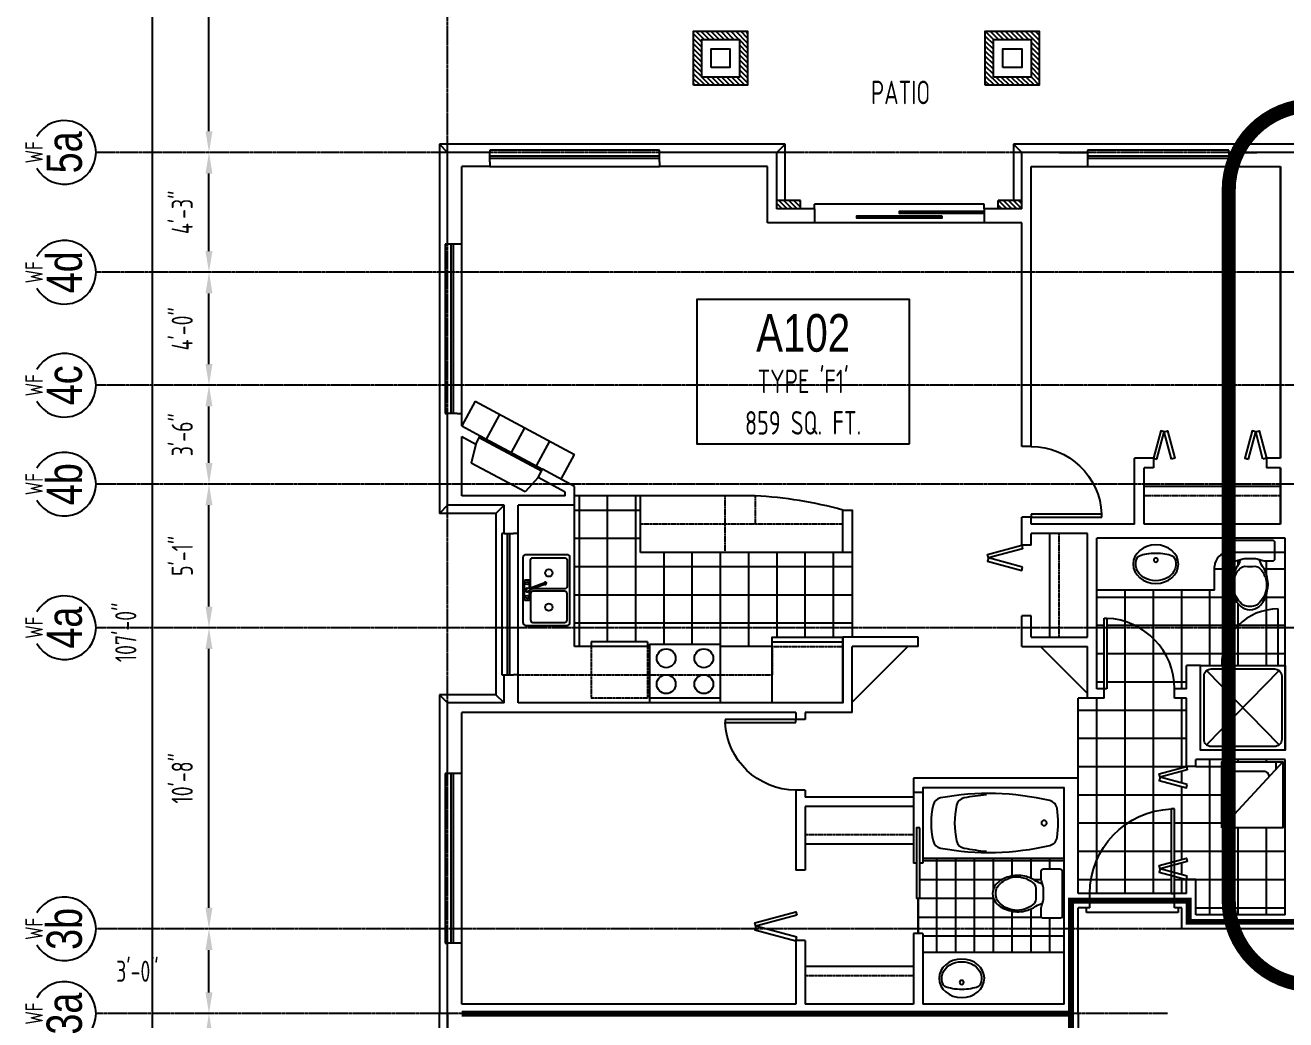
# Model space of a CAD drawing. Extents: x -2060 to 2145, y -590 to 992.
# Drawn here: x -2060 to -1524, y 39 to 462 of the extents above; entities that cross this region are included whole.
import ezdxf
from ezdxf.enums import TextEntityAlignment as Align

# ---------------------------------------------------------------- set-up
doc = ezdxf.new("R2010")
doc.units = 0
doc.header["$MEASUREMENT"] = 0
for name, pattern in [('CENTER2', [1.125, 0.75, -0.125, 0.125, -0.125]), ('GRIDLINE', [1.53125, 1.375, -0.0625, 0.03125, -0.0625]), ('HIDDEN2', [0.1875, 0.125, -0.0625])]:
    doc.linetypes.add(name, pattern=pattern)
doc.layers.get('0').update_dxf_attribs({"linetype": 'CONTINUOUS'})
doc.layers.get('DEFPOINTS').update_dxf_attribs({"linetype": 'CONTINUOUS'})
for name, color, linetype in [('3', 85, 'CONTINUOUS'), ('DIMENSIONS', 20, 'CONTINUOUS'), ('FIRE SEPARATIONS', 44, 'CENTER2'), ('FURNITURE', 51, 'CONTINUOUS'), ('GRIDLINES', 65, 'GRIDLINE'), ('HATCH', 92, 'CONTINUOUS'), ('HIDDEN', 64, 'HIDDEN2'), ('STAIRS', 101, 'CONTINUOUS'), ('TEXT', 82, 'CONTINUOUS'), ('WALL', 215, 'CONTINUOUS')]:
    doc.layers.add(name, color=color, linetype=linetype)
doc.styles.add('128-AT', font='architxt.shx', dxfattribs={"width": 0.8, "height": 12})
doc.styles.add('128-ATT', font='archtitl.shx', dxfattribs={"width": 0.8, "height": 16})
doc.styles.add('AT', font='architxt.shx', dxfattribs={"width": 0.8})
doc.styles.add('ATT', font='archtitl.shx', dxfattribs={"width": 0.8})
doc.dimstyles.new('DIM96', dxfattribs={"dimscale": 96, "dimtxt": 0.09375, "dimasz": 0.09375, "dimexe": 0.0625, "dimexo": 0.0625, "dimgap": 0.0625, "dimtad": 1, "dimtoh": 1, "dimdec": 3, "dimzin": 3, "dimdsep": 46, "dimlunit": 4, "dimtxsty": 'AT', "dimcen": 0.09375, "dimdle": 0.0625, "dimclrd": 256, "dimclre": 256, "dimclrt": 82, "dimadec": 0, "dimazin": 0, "dimtfac": 1, "dimtdec": 3, "dimtofl": 0, "dimtmove": 2, "dimatfit": 3, "dimfxl": 1, "dimfrac": 2, "dimtolj": 1, "dimtzin": 0, "dimlwd": -1, "dimlwe": -1, "dimarcsym": 0})
pattern_1 = [(135, (-1520.6468, 75.0182), (1.06066, 1.06066), [])]
pattern_2 = [(315, (-1794.6468, 42.0182), (-1.06066, -1.06066), [])]

# ---------------------------------------------------------------- blocks, each defined once
blk = doc.blocks.new('*D7')
at = {"layer": 'DEFPOINTS', "color": 0, "transparency": 16777216}
for p in [(-2006.07, 846.02), (-2006.07, 846.02), (-2006.07, -437.98)]:
    blk.add_point(p, dxfattribs=at)
at = {"layer": 'DIMENSIONS', "transparency": 16777216}
blk.add_line((-2006.07, -428.98), (-2006.07, 837.02), dxfattribs=at)
for points in [[(-2007.57, 837.02), (-2004.57, 837.02), (-2006.07, 846.02)], [(-2007.57, -428.98), (-2004.57, -428.98), (-2006.07, -437.98)]]:
    blk.add_solid(points, dxfattribs=at)
at = {"layer": 'DIMENSIONS', "color": 82, "transparency": 16777216, "insert": (-2017.43, 204.02), "char_height": 9, "attachment_point": 5, "rotation": 90, "style": 'AT'}
blk.add_mtext('\\A1;107\'-0"', dxfattribs=at)
blk = doc.blocks.new('Gridline Bubble')
blk.add_arc((0, 13.52), 13.52, 120, 60)
at = {"width": 0.8}
for tag, height, style, p in [('TYPE', 7.5, 'AT', (0, 26.33)), ('33', 15, 'ATT', (0, 13.52))]:
    blk.add_attdef(tag, text='', height=height, dxfattribs=dict(at, style=style)).set_placement(p, align=Align.MIDDLE_CENTER)
blk = doc.blocks.new('*D17')
at = {"layer": 'DEFPOINTS', "color": 0, "transparency": 16777216}
for p in [(-1982.07, 42.02), (-1982.07, 42.02), (-1982.07, 6.02)]:
    blk.add_point(p, dxfattribs=at)
at = {"layer": 'DIMENSIONS', "transparency": 16777216}
blk.add_line((-1982.07, 15.02), (-1982.07, 33.02), dxfattribs=at)
for points in [[(-1983.57, 33.02), (-1980.57, 33.02), (-1982.07, 42.02)], [(-1983.57, 15.02), (-1980.57, 15.02), (-1982.07, 6.02)]]:
    blk.add_solid(points, dxfattribs=at)
at = {"layer": 'DIMENSIONS', "color": 82, "transparency": 16777216, "insert": (-2001.78, 24.02), "char_height": 9, "attachment_point": 5, "style": 'AT'}
blk.add_mtext('\\A1;3\'-0"', dxfattribs=at)
blk = doc.blocks.new('*D18')
at = {"layer": 'DEFPOINTS', "color": 0, "transparency": 16777216}
for p in [(-1982.07, 78.02), (-1982.07, 78.02), (-1982.07, 42.02)]:
    blk.add_point(p, dxfattribs=at)
at = {"layer": 'DIMENSIONS', "transparency": 16777216}
blk.add_line((-1982.07, 51.02), (-1982.07, 69.02), dxfattribs=at)
for points in [[(-1983.57, 69.02), (-1980.57, 69.02), (-1982.07, 78.02)], [(-1983.57, 51.02), (-1980.57, 51.02), (-1982.07, 42.02)]]:
    blk.add_solid(points, dxfattribs=at)
at = {"layer": 'DIMENSIONS', "color": 82, "transparency": 16777216, "insert": (-2012.5, 60.02), "char_height": 9, "attachment_point": 5, "style": 'AT'}
blk.add_mtext('\\A1;3\'-0"', dxfattribs=at)
blk = doc.blocks.new('*D19')
at = {"layer": 'DEFPOINTS', "color": 0, "transparency": 16777216}
for p in [(-1982.07, 772.68), (-1982.07, 772.68), (-1982.07, 408.02)]:
    blk.add_point(p, dxfattribs=at)
at = {"layer": 'DIMENSIONS', "transparency": 16777216}
blk.add_line((-1982.07, 417.02), (-1982.07, 763.68), dxfattribs=at)
for points in [[(-1983.57, 763.68), (-1980.57, 763.68), (-1982.07, 772.68)], [(-1983.57, 417.02), (-1980.57, 417.02), (-1982.07, 408.02)]]:
    blk.add_solid(points, dxfattribs=at)
at = {"layer": 'DIMENSIONS', "color": 82, "transparency": 16777216, "insert": (-1994.93, 590.35), "char_height": 9, "attachment_point": 5, "rotation": 90, "style": 'AT'}
blk.add_mtext('\\A1;30\'-4 5/8"', dxfattribs=at)
blk = doc.blocks.new('*D34')
at = {"layer": 'DEFPOINTS', "color": 0, "transparency": 16777216}
for p in [(-1982.07, 206.02), (-1982.07, 206.02), (-1982.07, 78.02)]:
    blk.add_point(p, dxfattribs=at)
at = {"layer": 'DIMENSIONS', "transparency": 16777216}
blk.add_line((-1982.07, 87.02), (-1982.07, 197.02), dxfattribs=at)
for points in [[(-1983.57, 197.02), (-1980.57, 197.02), (-1982.07, 206.02)], [(-1983.57, 87.02), (-1980.57, 87.02), (-1982.07, 78.02)]]:
    blk.add_solid(points, dxfattribs=at)
at = {"layer": 'DIMENSIONS', "color": 82, "transparency": 16777216, "insert": (-1993.43, 142.02), "char_height": 9, "attachment_point": 5, "rotation": 90, "style": 'AT'}
blk.add_mtext('\\A1;10\'-8"', dxfattribs=at)
blk = doc.blocks.new('*D35')
at = {"layer": 'DEFPOINTS', "color": 0, "transparency": 16777216}
for p in [(-1982.07, 267.02), (-1982.07, 267.02), (-1982.07, 206.02)]:
    blk.add_point(p, dxfattribs=at)
at = {"layer": 'DIMENSIONS', "transparency": 16777216}
blk.add_line((-1982.07, 215.02), (-1982.07, 258.02), dxfattribs=at)
for points in [[(-1983.57, 258.02), (-1980.57, 258.02), (-1982.07, 267.02)], [(-1983.57, 215.02), (-1980.57, 215.02), (-1982.07, 206.02)]]:
    blk.add_solid(points, dxfattribs=at)
at = {"layer": 'DIMENSIONS', "color": 82, "transparency": 16777216, "insert": (-1993.43, 236.52), "char_height": 9, "attachment_point": 5, "rotation": 90, "style": 'AT'}
blk.add_mtext('\\A1;5\'-1"', dxfattribs=at)
blk = doc.blocks.new('*D36')
at = {"layer": 'DEFPOINTS', "color": 0, "transparency": 16777216}
for p in [(-1982.07, 309.02), (-1982.07, 309.02), (-1982.07, 267.02)]:
    blk.add_point(p, dxfattribs=at)
at = {"layer": 'DIMENSIONS', "transparency": 16777216}
blk.add_line((-1982.07, 276.02), (-1982.07, 300.02), dxfattribs=at)
for points in [[(-1983.57, 300.02), (-1980.57, 300.02), (-1982.07, 309.02)], [(-1983.57, 276.02), (-1980.57, 276.02), (-1982.07, 267.02)]]:
    blk.add_solid(points, dxfattribs=at)
at = {"layer": 'DIMENSIONS', "color": 82, "transparency": 16777216, "insert": (-1993.43, 288.02), "char_height": 9, "attachment_point": 5, "rotation": 90, "style": 'AT'}
blk.add_mtext('\\A1;3\'-6"', dxfattribs=at)
blk = doc.blocks.new('*D37')
at = {"layer": 'DEFPOINTS', "color": 0, "transparency": 16777216}
for p in [(-1982.07, 357.04), (-1982.07, 357.04), (-1982.07, 309.02)]:
    blk.add_point(p, dxfattribs=at)
at = {"layer": 'DIMENSIONS', "transparency": 16777216}
blk.add_line((-1982.07, 318.02), (-1982.07, 348.04), dxfattribs=at)
for points in [[(-1983.57, 348.04), (-1980.57, 348.04), (-1982.07, 357.04)], [(-1983.57, 318.02), (-1980.57, 318.02), (-1982.07, 309.02)]]:
    blk.add_solid(points, dxfattribs=at)
at = {"layer": 'DIMENSIONS', "color": 82, "transparency": 16777216, "insert": (-1993.43, 333.03), "char_height": 9, "attachment_point": 5, "rotation": 90, "style": 'AT'}
blk.add_mtext('\\A1;4\'-0"', dxfattribs=at)
blk = doc.blocks.new('*D38')
at = {"layer": 'DEFPOINTS', "color": 0, "transparency": 16777216}
for p in [(-1982.07, 408.02), (-1982.07, 408.02), (-1982.07, 357.04)]:
    blk.add_point(p, dxfattribs=at)
at = {"layer": 'DIMENSIONS', "transparency": 16777216}
blk.add_line((-1982.07, 366.04), (-1982.07, 399.02), dxfattribs=at)
for points in [[(-1983.57, 399.02), (-1980.57, 399.02), (-1982.07, 408.02)], [(-1983.57, 366.04), (-1980.57, 366.04), (-1982.07, 357.04)]]:
    blk.add_solid(points, dxfattribs=at)
at = {"layer": 'DIMENSIONS', "color": 82, "transparency": 16777216, "insert": (-1993.43, 382.53), "char_height": 9, "attachment_point": 5, "rotation": 90, "style": 'AT'}
blk.add_mtext('\\A1;4\'-3"', dxfattribs=at)
blk = doc.blocks.new('DOOR')
for p, q in [((0, 1), (0.042, 1)), ((0, 0), (0, 1)), ((0.042, 1), (0.042, 0)), ((0.042, 0), (0, 0))]:
    blk.add_line(p, q)
blk.add_arc((0, 0), 1, 0, 87.612)
blk = doc.blocks.new('BF20')
at = {"flags": 128}
for points in [[(1.45, -0.39), (4.55, 11.2), (3.11, 11.59), (0, 0)], [(7.66, -0.39), (4.55, 11.2), (6, 11.59), (9.11, 0)]]:
    blk.add_lwpolyline(points, close=True, dxfattribs=at)
blk = doc.blocks.new('TUB5')
blk.add_lwpolyline([(0, 30), (60, 30), (60, 0), (0, 0)], close=True)
blk.add_lwpolyline([(4.33, 22.61, -0.302201), (7.52, 25.69, -0.103832), (54, 24.51, -0.306794), (57.03, 21.2, -0.073951), (57.03, 8.8, -0.307224), (53.99, 5.49, -0.103037), (7.52, 4.31, -0.302632), (4.33, 7.39, -0.108169)], format="xyb", close=True)
blk.add_lwpolyline([(27.02, 2.99, -0.021033), (17.52, 4.31, -0.302632), (14.33, 7.39, -0.108169), (14.33, 22.61, -0.302201), (17.52, 25.69, -0.021203), (27.02, 27.02, -0.021203)], format="xyb")
blk.add_circle((51.5, 15), 1.12)
blk = doc.blocks.new('TOILET')
for points in [[(9.6, -5.46), (8.9, -3.04, -0.069687), (8.75, -1.94), (8.75, 1.94, -0.069687), (8.9, 3.04), (9.6, 5.46, 0.069687), (9.75, 6.56), (9.75, 9.5, 0.414214), (8.75, 10.5), (1.75, 10.5, 0.414214), (0.75, 9.5), (0.75, -9.5, 0.414214), (1.75, -10.5), (8.75, -10.5, 0.414214), (9.75, -9.5), (9.75, -6.56, 0.069687)], [(11.94, -1.06, 0.281665), (13.53, -4.91, 0.102457), (17.89, -6.89, 0.208018), (25.75, -5.34, 0.095407), (28.36, -2.78, 0.12335), (29.01, 0, 0.12335), (28.36, 2.78, 0.095407), (25.75, 5.34, 0.208018), (17.89, 6.89, 0.102457), (13.53, 4.91, 0.281665), (11.94, 1.06)]]:
    blk.add_lwpolyline(points, format="xyb", close=True)
blk.add_lwpolyline([(9.2, 4.09, 0.10369), (11.94, 5.35, -0.091297), (16.65, 7.39, -0.120114), (23.35, 7.19, -0.14964), (28.96, 3.87, -0.166698), (30.36, 0, -0.166698), (28.96, -3.87, -0.14964), (23.35, -7.19, -0.120114), (16.65, -7.39, -0.091297), (11.94, -5.35, 0.10369), (9.2, -4.09, 0.10369)], format="xyb")
blk = doc.blocks.new('LAV')
blk.add_circle((0, -9.26), 0.875)
for centre, start, end in [((-6.09, -9.25), 113.5315, 154.4045), ((6.09, -9.25), 25.5981, 66.473)]:
    blk.add_arc(centre, 2, start, end)
blk.add_ellipse((0, -11), major_axis=(9.63, 0), ratio=0.850649)
for centre, major_axis, ratio, start_param, end_param in [((0, -11), (8.5, 0), 0.83084, 2.762819, 6.661999), ((0, -9.26), (-8.75, 0), 0.341014, 3.806048, 5.618834)]:
    blk.add_ellipse(centre, major_axis=major_axis, ratio=ratio, start_param=start_param, end_param=end_param)
blk = doc.blocks.new('SHWR3030')
for p, q in [((-36, -3), (-60, -3)), ((-2.25, -2.52), (-33.75, -33.48)), ((-33.75, -2.52), (-2.25, -33.48))]:
    blk.add_line(p, q)
at = {"flags": 128}
blk.add_lwpolyline([(-36, -36), (-36, 0), (0, 0), (0, -36)], close=True, dxfattribs=at)
blk.add_lwpolyline([(-34.5, -31.5), (-34.5, -4.5, -0.414214), (-31.5, -1.5), (-4.5, -1.5, -0.414214), (-1.5, -4.5), (-1.5, -31.5, -0.414214), (-4.5, -34.5), (-31.5, -34.5, -0.414214)], format="xyb", close=True, dxfattribs=at)
blk.add_arc((-36, -3), 24, 180, 270)
blk = doc.blocks.new('BF26')
at = {"flags": 128}
for points in [[(1.45, -0.39), (5.33, 14.1), (3.88, 14.49), (0, 0)], [(9.21, -0.39), (5.33, 14.1), (6.78, 14.49), (10.66, 0)]]:
    blk.add_lwpolyline(points, close=True, dxfattribs=at)
blk = doc.blocks.new('DISHWASHER')
at = {"linetype": 'Continuous'}
blk.add_line((-26, 24), (-26, 0), dxfattribs=at)
for p, q in [((-26, 24), (-24, 24)), ((-26, 0), (-24, 0))]:
    blk.add_line(p, q)
at = {"linetype": 'HIDDEN2'}
for p, q in [((-24, 24), (-2, 24)), ((-2, 24), (-2, 0)), ((-24, 0), (-2, 0))]:
    blk.add_line(p, q, dxfattribs=at)
blk = doc.blocks.new('KITSINK26')
for p, q in [((-4.31, -3), (-4.31, -4.5)), ((-4.06, -2.75), (4.06, -2.75)), ((-4.06, -4.75), (-0.24, -4.75)), ((-0.53, -3.95), (-0.08, -5.17)), ((0.99, -4.78), (-0.08, -5.17)), ((2.49, -11.61), (0.07, -5.12)), ((0.53, -3.55), (0.99, -4.78)), ((0.84, -4.83), (3.26, -11.33)), ((0.98, -4.75), (4.06, -4.75)), ((4.31, -3), (4.31, -4.5))]:
    blk.add_line(p, q)
for points in [[(-13.75, -22), (13.75, -22, 0.414214), (15, -20.75), (15, -3.25, 0.414214), (13.75, -2), (-13.75, -2, 0.414214), (-15, -3.25), (-15, -20.75, 0.414214)], [(-1.5, -5.25), (-12.75, -5.25, 0.414214), (-13.75, -6.25), (-13.75, -19.75, 0.414214), (-12.75, -20.75), (-1.5, -20.75, 0.414214), (-0.5, -19.75), (-0.5, -6.25, 0.414214)]]:
    blk.add_lwpolyline(points, format="xyb", close=True)
blk.add_lwpolyline([(1.04, -5.36, -0.121112), (1.5, -5.25), (12.75, -5.25, -0.414214), (13.75, -6.25), (13.75, -19.75, -0.414214), (12.75, -20.75), (1.5, -20.75, -0.414214), (0.5, -19.75), (0.5, -6.26)], format="xyb")
for centre, radius in [((-2.91, -3.75), 0.616), ((2.91, -3.75), 0.616), ((-7.25, -13), 1.55), ((7.25, -13), 1.55)]:
    blk.add_circle(centre, radius)
for centre, radius, start, end in [((-4.06, -3), 0.25, 90, 180), ((-4.06, -4.5), 0.25, 180, 270), ((0, -3.75), 0.75, 339.84, 240.9828), ((0, -3.75), 0.57, 20.4114, 200.4114), ((4.06, -3), 0.25, 0, 90), ((4.06, -4.5), 0.25, 270, 0), ((2.87, -11.47), 0.534, 160.361, 60.4618)]:
    blk.add_arc(centre, radius, start, end)
blk = doc.blocks.new('RANGE')
blk.add_line((15, 2), (-15, 2))
blk.add_lwpolyline([(-15, 0), (-15, 25), (15, 25), (15, 0)], close=True)
for centre in [(-8, 19), (8, 19), (-8, 8), (8, 8)]:
    blk.add_circle(centre, 4)
blk = doc.blocks.new('Fridge')
blk.add_line((30, -26), (0, -26))
blk.add_lwpolyline([(0, -28), (0, 0), (30, 0), (30, -28)], close=True)
blk = doc.blocks.new('BF30')
at = {"flags": 128}
for points in [[(1.45, -0.39), (6.11, 17), (4.66, 17.39), (0, 0)], [(10.77, -0.39), (6.11, 17), (7.56, 17.39), (12.22, 0)]]:
    blk.add_lwpolyline(points, close=True, dxfattribs=at)
blk = doc.blocks.new('WASH-DRY-STACK')
for p, q in [((14, 0), (-14, -26)), ((14, -3), (10.77, -3))]:
    blk.add_line(p, q)
blk.add_lwpolyline([(-14, -26), (14, -26), (14, 0), (-14, 0)], close=True)
blk.add_lwpolyline([(-9.23, -21.57, 0.167732), (-8, -22), (8, -22, 0.414214), (10, -20), (10, -8, 0.414214), (8, -6), (7.54, -6)], format="xyb")
blk = doc.blocks.new('SLDR60')
for p, q in [((0, 0), (0, -2)), ((0, -2), (72, -2)), ((72, 0), (72, -2))]:
    blk.add_line(p, q)
at = {"flags": 128}
for points in [[(0, 1), (0, 2), (36, 2), (36, 1)], [(18, 3), (18, 4), (54, 4), (54, 3)]]:
    blk.add_lwpolyline(points, close=True, dxfattribs=at)
blk = doc.blocks.new('WIN6')
for p, q in [((0, 1), (1, 1)), ((0, 0), (0, 1)), ((1, 1), (1, 0)), ((1, -1.5), (0, -1.5)), ((1, -2.5), (0, -2.5)), ((1, -6), (0, -6))]:
    blk.add_line(p, q)

msp = doc.modelspace()

# ---------------------------------------------------------------- hatches: boundary and pattern name
at = {"layer": 'HATCH'}
h = msp.add_hatch(dxfattribs=at)
h.set_pattern_fill('ANSI31', color=256, scale=12, angle=180, style=0)
h.set_pattern_definition(pattern_2)
h.paths.add_polyline_path([(-1753.1468, 459.5182), (-1776.1468, 459.5182), (-1776.1468, 436.5182), (-1753.1468, 436.5182)])
h.paths.add_polyline_path([(-1772.6468, 440.0182), (-1772.6468, 456.0182), (-1756.6468, 456.0182), (-1756.6468, 440.0182)], flags=16)
h = msp.add_hatch(dxfattribs=at)
h.set_pattern_fill('ANSI31', color=256, scale=12, angle=180, style=0)
h.set_pattern_definition(pattern_2)
h.paths.add_polyline_path([(-1629.1468, 459.5182), (-1652.1468, 459.5182), (-1652.1468, 436.5182), (-1629.1468, 436.5182)])
h.paths.add_polyline_path([(-1648.6468, 440.0182), (-1648.6468, 456.0182), (-1632.6468, 456.0182), (-1632.6468, 440.0182)], flags=16)
h = msp.add_hatch(dxfattribs=at)
h.set_pattern_fill('ANSI31', color=256, scale=12, style=0)
h.set_pattern_definition(pattern_1)
h.paths.add_polyline_path([(-1740.6468, 387.5182), (-1730.6468, 387.5182), (-1730.6468, 384.0182), (-1740.6468, 384.0182)])
h = msp.add_hatch(dxfattribs=at)
h.set_pattern_fill('ANSI31', color=256, scale=12, style=0)
h.set_pattern_definition(pattern_1)
h.paths.add_polyline_path([(-1646.6468, 387.5182), (-1636.6468, 387.5182), (-1636.6468, 384.0182), (-1646.6468, 384.0182)])
h = msp.add_hatch(dxfattribs=at)
h.set_pattern_fill('ANSI37,_O', color=256, scale=96, angle=45)
h.set_pattern_definition([(90, (-1800.647, 220.018), (12, 2e-15), []), (7e-15, (-1800.647, 220.018), (2e-15, -12), [])])
h.paths.add_polyline_path([(-1826.6468, 258.0182), (-1826.6468, 262.0182), (-1798.6468, 262.0182), (-1798.6468, 238.0182), (-1712.6468, 238.0182), (-1708.6468, 238.0182), (-1708.6468, 202.0182), (-1712.6468, 202.0182), (-1742.6468, 202.0182), (-1742.6468, 198.0182), (-1764.7369, 198.0182), (-1764.7369, 199.0182), (-1794.7369, 199.0182), (-1794.7369, 198.0182), (-1795.6468, 198.0182), (-1795.6468, 198.0183), (-1795.6468, 200.0183), (-1819.6468, 200.0182), (-1819.6468, 198.0182), (-1826.6468, 198.0182)])
h = msp.add_hatch(dxfattribs=at)
h.set_pattern_fill('ANSI37,_O', color=256, scale=96, angle=45)
h.set_pattern_definition([(90, (-1592.647, 159.018), (12, 2e-15), []), (7e-15, (-1592.647, 159.018), (2e-15, -12), [])])
h.paths.add_polyline_path([(-1612.6468, 176.0182), (-1608.6468, 176.0182), (-1601.6468, 176.0182), (-1601.6468, 180.0182), (-1600.3968, 180.0182), (-1600.3968, 210.0182, -0.40144236), (-1571.6468, 180.0182), (-1571.6468, 176.0182), (-1566.6468, 176.0182), (-1566.6468, 147.0182), (-1578.2379, 143.9124), (-1577.8496, 142.4635), (-1578.2379, 141.0146), (-1566.6468, 137.9088), (-1566.2585, 139.3577), (-1577.8496, 142.4635), (-1566.2585, 145.5693), (-1566.6468, 147.0182), (-1562.6468, 147.0182), (-1562.6468, 150.0182), (-1524.6468, 150.0182), (-1524.6468, 84.0182), (-1562.6468, 84.0182), (-1562.6468, 99.0182), (-1566.6468, 99.0182), (-1566.2585, 100.4671), (-1571.6468, 101.9109), (-1571.6468, 105.235), (-1566.2585, 106.6788), (-1566.6468, 108.1277), (-1571.6468, 106.7879), (-1571.6468, 129.0182), (-1573.1468, 129.0182, 0.40144236), (-1607.6468, 93.0182), (-1612.6468, 93.0182), (-1612.6468, 142.0182)])
h.paths.add_polyline_path([(-1551.6468, 149.0182), (-1551.6468, 121.0182), (-1525.6468, 121.0182), (-1525.6468, 149.0182)], flags=16)
h.paths.add_polyline_path([(-1547.6468, 143.0182), (-1547.6468, 127.0182, 0.16773158), (-1547.2209, 125.7845), (-1531.6468, 142.5567), (-1531.6468, 143.0182, 0.41421356), (-1533.6468, 145.0182), (-1545.6468, 145.0182, 0.41421356)], flags=0)
h.paths.add_polyline_path([(-1600.3968, 210.0182), (-1601.6468, 210.0182), (-1601.6468, 180.0182), (-1604.6468, 180.0182), (-1604.6468, 222.0182), (-1554.6468, 222.0182), (-1554.6468, 232.0182, -0.34199871), (-1550.1468, 237.8277), (-1550.1468, 235.2682, 0.41421356), (-1549.1468, 234.2682), (-1546.207, 234.2682, 0.0696874), (-1545.1081, 234.4221), (-1543.7356, 234.8143, -0.10369022), (-1545.0002, 232.079, 0.09129737), (-1547.0325, 227.3655, 0.12011399), (-1546.8343, 220.6675, 0.14963961), (-1543.5131, 215.0609, 0.1666983), (-1539.6468, 213.6595, 0.16669833), (-1535.7804, 215.0609, 0.14963965), (-1532.4592, 220.6675, 0.12011409), (-1532.261, 227.3655, 0.09129743), (-1534.2933, 232.079, -0.10369038), (-1535.5579, 234.8143), (-1534.1854, 234.4221, 0.0696874), (-1533.0865, 234.2682), (-1530.1468, 234.2682, 0.41421356), (-1529.1468, 235.2682), (-1529.1468, 238.0182), (-1524.6468, 238.0182), (-1524.6468, 190.0182), (-1527.6468, 190.0182), (-1527.6468, 214.0182, 0.41421356), (-1551.6468, 190.0182), (-1560.6468, 190.0182), (-1566.6468, 190.0182), (-1566.6468, 180.0182), (-1571.6468, 180.0182, 0.40144236)])
h.paths.add_polyline_path([(-1571.6468, 100.358), (-1566.6468, 99.0182), (-1566.6468, 93.0182), (-1571.6468, 93.0182)], flags=17)
h.paths.add_polyline_path([(-1577.8496, 103.5729), (-1573.1468, 104.8331), (-1573.1468, 102.3128)], flags=16)
h.paths.add_polyline_path([(-1573.1468, 129.0182), (-1573.1468, 106.386), (-1578.2379, 105.0218), (-1577.8496, 103.5729), (-1578.2379, 102.124), (-1573.1468, 100.7599), (-1573.1468, 93.0182), (-1607.6468, 93.0182, -0.40144236)], flags=17)
h = msp.add_hatch(dxfattribs=at)
h.set_pattern_fill('ANSI37,_O', color=256, scale=96, angle=45)
h.set_pattern_definition([(90, (-1556.647, 207.018), (12, 2e-15), []), (7e-15, (-1556.647, 207.018), (2e-15, -12), [])])
h.paths.add_polyline_path([(-1527.6468, 214.0182), (-1527.6468, 190.0182), (-1551.6468, 190.0182, -0.41421356)])
h = msp.add_hatch(dxfattribs=at)
h.set_pattern_fill('ANSI37,_O', color=256, scale=64, angle=45)
h.set_pattern_definition([(90, (-1520.647, 75.018), (8, 2e-15), []), (7e-15, (-1520.647, 75.018), (2e-15, -8), [])])
h.paths.add_polyline_path([(-1680.6468, 91.0182), (-1679.8968, 91.0182), (-1679.8968, 106.0182), (-1678.6468, 106.0182), (-1678.6468, 108.0182), (-1618.6468, 108.0182), (-1618.6468, 68.0182), (-1678.6468, 68.0182), (-1678.6468, 76.0182), (-1680.6468, 76.0182)])
h.paths.add_polyline_path([(-1647.6041, 89.1518, 0.14963965), (-1641.9975, 85.8307, 0.12011409), (-1635.2994, 85.6324, 0.09129743), (-1630.586, 87.6648, -0.10369038), (-1627.8507, 88.9294), (-1628.2428, 87.5569, 0.0696874), (-1628.3968, 86.458), (-1628.3968, 83.5182, 0.41421356), (-1627.3968, 82.5182), (-1620.3968, 82.5182, 0.41421356), (-1619.3968, 83.5182), (-1619.3968, 102.5182, 0.41421356), (-1620.3968, 103.5182), (-1627.3968, 103.5182, 0.41421356), (-1628.3968, 102.5182), (-1628.3968, 99.5784, 0.0696874), (-1628.2428, 98.4796), (-1627.8507, 97.107, -0.10369022), (-1630.586, 98.3717, 0.09129737), (-1635.2994, 100.404, 0.12011399), (-1641.9975, 100.2057, 0.14963961), (-1647.6041, 96.8846, 0.1666983), (-1649.0054, 93.0182, 0.16669833)], flags=16)
h.paths.add_polyline_path([(-1647.0087, 90.2424, 0.09540686), (-1644.3919, 87.6813, 0.20801838), (-1636.5398, 86.1281, 0.10245672), (-1632.1737, 88.1109, 0.12539928), (-1630.9186, 89.6291), (-1630.3523, 89.6291), (-1630.3523, 91.0815), (-1630.5443, 91.0815, 0.05529312), (-1630.586, 91.9601), (-1630.586, 94.0764, 0.05529311), (-1630.5443, 94.9549), (-1630.3523, 94.9549), (-1630.3523, 96.4074), (-1630.9186, 96.4074, 0.1253994), (-1632.1737, 97.9255), (-1632.1737, 97.9255, 0.10245655), (-1636.5398, 99.9083, 0.20801838), (-1644.3919, 98.3551, 0.09540688), (-1647.0087, 95.7941, 0.12335019), (-1647.6572, 93.0182, 0.12335035)], flags=0)
h.paths.add_polyline_path([(-1629.3991, 90.3672, 1), (-1630.3402, 90.3672, 1)], flags=0)
h.paths.add_polyline_path([(-1629.3991, 95.6692, 1), (-1630.3402, 95.6692, 1)], flags=0)

# ---------------------------------------------------------------- linework, layer by layer
at = {"layer": '3'}
msp.add_line((-1618.6468, 42.0182), (-1874.6468, 42.0182), dxfattribs=at)
msp.add_line((-1618.6468, 42.0182), (-1874.6468, 42.0182), dxfattribs=at)
at = {"layer": 'FIRE SEPARATIONS', "ltscale": 0.5, "const_width": 2.5}
for points in [[(-1520.6468, 3.0182), (-1565.6468, 3.0182), (-1565.6468, -5.9818), (-1615.6468, -5.9818), (-1615.6468, 42.0182), (-1615.6468, 90.0182), (-1565.6468, 90.0182), (-1565.6468, 81.0182), (-1520.6468, 81.0182)], [(-1615.6468, 42.0182), (-1874.6468, 42.0182)]]:
    msp.add_lwpolyline(points, dxfattribs=at)
at = {"layer": 'FURNITURE'}
for p, q in [((-1652.6468, 378.0182), (-1724.6468, 378.0182)), ((-1868.9776, 302.3235), (-1874.6468, 291.7471)), ((-1868.9776, 302.3235), (-1826.6719, 279.6469)), ((-1832.3411, 269.0705), (-1826.6719, 279.6469)), ((-1526.6468, 266.0182), (-1584.6468, 266.0182)), ((-1826.6468, 198.0182), (-1826.6468, 258.0182)), ((-1798.6468, 238.0182), (-1798.6468, 262.0182)), ((-1749.9083, 262.0182), (-1798.6468, 262.0182)), ((-1712.6468, 238.0182), (-1712.6468, 256.0182)), ((-1624.6468, 202.0182), (-1624.6468, 246.0182)), ((-1712.6468, 238.0182), (-1798.6468, 238.0182)), ((-1524.6468, 238.0182), (-1548.6468, 238.0182)), ((-1554.6468, 222.0182), (-1554.6468, 232.0182)), ((-1554.6468, 222.0182), (-1604.6468, 222.0182)), ((-1794.7369, 198.0182), (-1826.6468, 198.0182)), ((-1742.6468, 198.0182), (-1764.7369, 198.0182)), ((-1708.6468, 174.3614), (-1684.9899, 198.0182)), ((-1608.6468, 178.0182), (-1628.6468, 198.0182)), ((-1682.6468, 114.0182), (-1728.6468, 114.0182)), ((-1571.6468, 93.0182), (-1607.6468, 93.0182)), ((-1609.1468, 85.0182), (-1609.1468, 87.0182)), ((-1570.1468, 87.0182), (-1570.1468, 85.0182)), ((-1570.1468, 85.0182), (-1609.1468, 85.0182)), ((-1618.6468, 68.0182), (-1678.6468, 68.0182)), ((-1682.6468, 62.0182), (-1728.6468, 62.0182))]:
    msp.add_line(p, q, dxfattribs=at)
msp.add_lwpolyline([(-1679.8968, 121.0182), (-1681.3968, 121.0182), (-1681.3968, 91.0182), (-1679.8968, 91.0182)], close=True, dxfattribs=at)
for centre, radius, start, end in [((-1758.6824, 88.8271), 173.4132, 74.605251, 87.09979), ((-1548.6468, 232.0182), 6, 90, 180)]:
    msp.add_arc(centre, radius, start, end, dxfattribs=at)
at = {"layer": 'GRIDLINES'}
for p, q in [((-1880.6468, -557.9818), (-1880.6468, 961.5908)), ((-998.6468, 408.0182), (-2030.0704, 408.0182)), ((-671.2935, 357.0364), (-2030.0704, 357.0364)), ((-761.2935, 309.0182), (-2030.0704, 309.0182)), ((-1376.6468, 267.0182), (-2030.0704, 267.0182)), ((-761.2935, 206.0182), (-2030.0704, 206.0182)), ((-188.6468, 78.0182), (-2030.0704, 78.0182)), ((-1574.6468, 42.0182), (-2030.0704, 42.0182))]:
    msp.add_line(p, q, dxfattribs=at)
at = {"layer": 'HATCH'}
for p, q in [((-1864.0703, 286.078), (-1858.4012, 296.6544)), ((-1853.4939, 280.4088), (-1847.8248, 290.9852)), ((-1842.9175, 274.7396), (-1837.2483, 285.3161)), ((-1798.6468, 262.0182), (-1826.6468, 262.0182)), ((-1708.6468, 238.0182), (-1708.6468, 202.0182)), ((-1612.6468, 142.0182), (-1612.6468, 176.0182)), ((-1608.6468, 176.0182), (-1612.6468, 176.0182)), ((-1680.6468, 91.0182), (-1680.6468, 76.0182))]:
    msp.add_line(p, q, dxfattribs=at)
at = {"layer": 'HIDDEN'}
for p, q in [((-1762.6468, 238.0182), (-1762.6468, 262.0182)), ((-1749.9083, 262.0182), (-1749.9083, 250.0182)), ((-1526.6468, 262.0182), (-1584.6468, 262.0182)), ((-1712.6468, 250.0182), (-1798.6468, 250.0182)), ((-1620.6468, 202.0182), (-1620.6468, 246.0182)), ((-1742.6468, 198.0182), (-1742.6468, 186.0182)), ((-1742.6468, 198.0182), (-1712.6468, 198.0182)), ((-1850.6468, 186.0182), (-1742.6468, 186.0182)), ((-1682.6468, 118.0182), (-1728.6468, 118.0182)), ((-1682.6468, 58.0182), (-1728.6468, 58.0182))]:
    msp.add_line(p, q, dxfattribs=at)
at = {"layer": 'STAIRS'}
for p, q in [((-1880.6468, 408.0182), (-1884.1468, 411.5182)), ((-1884.1468, 411.5182), (-1884.1468, 254.5182)), ((-1737.1468, 411.5182), (-1884.1468, 411.5182)), ((-1737.1468, 411.5182), (-1740.6468, 408.0182)), ((-1737.1468, 387.5182), (-1737.1468, 411.5182)), ((-1520.6468, 411.5182), (-1640.1468, 411.5182)), ((-1640.1468, 411.5182), (-1640.1468, 387.5182)), ((-1636.6468, 408.0182), (-1640.1468, 411.5182)), ((-1730.6468, 387.5182), (-1740.6468, 387.5182)), ((-1730.6468, 384.0182), (-1730.6468, 387.5182)), ((-1646.6468, 384.0182), (-1646.6468, 387.5182)), ((-1636.6468, 387.5182), (-1646.6468, 387.5182)), ((-1868.6485, 283.9935), (-1870.6652, 275.9977)), ((-1840.7902, 272.4647), (-1867.2312, 286.6376)), ((-1866.7588, 287.519), (-1840.3177, 273.3461)), ((-1847.7496, 263.7146), (-1870.6652, 275.9977)), ((-1842.2075, 269.8207), (-1847.7496, 263.7146)), ((-1880.6468, 258.0182), (-1884.1468, 254.5182)), ((-1856.6468, 258.0182), (-1860.1468, 254.5182)), ((-1860.1468, 254.5182), (-1884.1468, 254.5182)), ((-1860.1468, 254.5182), (-1860.1468, 177.5182)), ((-1880.6468, 174.0182), (-1884.1468, 177.5182)), ((-1860.1468, 177.5182), (-1884.1468, 177.5182)), ((-1884.1468, 177.5182), (-1884.1468, 42.0182)), ((-1856.6468, 174.0182), (-1860.1468, 177.5182)), ((-1884.1468, -93.4818), (-1884.1468, 42.0182))]:
    msp.add_line(p, q, dxfattribs=at)
for points in [[(-1776.1468, 436.5182), (-1776.1468, 459.5182), (-1753.1468, 459.5182), (-1753.1468, 436.5182)], [(-1652.1468, 436.5182), (-1652.1468, 459.5182), (-1629.1468, 459.5182), (-1629.1468, 436.5182)]]:
    msp.add_lwpolyline(points, close=True, dxfattribs=at)
at = {"layer": 'TEXT', "color": 92, "linetype": 'Continuous', "const_width": 6, "flags": 128}
msp.add_lwpolyline([(-1548.6468, 392.0182), (-1548.6468, 90.0182, 0.41421356), (-1512.6468, 54.0182), (-1426.6468, 54.0182, 0.41421356), (-1390.6468, 90.0182), (-1390.6468, 392.0182, 0.41421356), (-1426.6468, 428.0182), (-1512.6468, 428.0182, 0.41421356)], format="xyb", close=True, dxfattribs=at)
at = {"layer": 'TEXT'}
msp.add_lwpolyline([(-1684.3605, 284.1456), (-1684.3605, 345.4423), (-1774.6938, 345.4423), (-1774.6938, 284.1456)], close=True, dxfattribs=at)
at = {"layer": 'WALL'}
for p, q in [((-1880.6468, 369.0182), (-1880.6468, 408.0182)), ((-1862.6468, 408.0182), (-1880.6468, 408.0182)), ((-1862.6468, 404.0182), (-1862.6468, 408.0182)), ((-1740.6468, 408.0182), (-1790.6468, 408.0182)), ((-1790.6468, 404.0182), (-1790.6468, 408.0182)), ((-1740.6468, 384.0182), (-1740.6468, 408.0182)), ((-1636.6468, 384.0182), (-1636.6468, 408.0182)), ((-1620.6468, 408.0182), (-1636.6468, 408.0182)), ((-1620.6468, 408.0182), (-1608.6468, 408.0182)), ((-1608.6468, 408.0182), (-1608.6468, 402.0182)), ((-1548.6468, 408.0182), (-1548.6468, 402.0182)), ((-1548.6468, 408.0182), (-1536.6468, 408.0182)), ((-1520.6468, 408.0182), (-1536.6468, 408.0182)), ((-1862.6468, 402.0182), (-1874.6468, 402.0182)), ((-1874.6468, 369.0182), (-1874.6468, 402.0182)), ((-1862.6468, 404.0182), (-1862.6468, 402.0182)), ((-1790.6468, 404.0182), (-1790.6468, 402.0182)), ((-1744.6468, 402.0182), (-1790.6468, 402.0182)), ((-1744.6468, 378.0182), (-1744.6468, 402.0182)), ((-1632.6468, 283.0182), (-1632.6468, 402.0182)), ((-1632.6468, 402.0182), (-1608.6468, 402.0182)), ((-1548.6468, 402.0182), (-1526.6468, 402.0182)), ((-1526.6468, 402.0182), (-1526.6468, 278.0182)), ((-1526.6468, 278.0182), (-1526.6468, 402.0182)), ((-1724.6468, 384.0182), (-1740.6468, 384.0182)), ((-1724.6468, 384.0182), (-1724.6468, 380.0182)), ((-1636.6468, 384.0182), (-1652.6468, 384.0182)), ((-1652.6468, 384.0182), (-1652.6468, 380.0182)), ((-1724.6468, 378.0182), (-1744.6468, 378.0182)), ((-1724.6468, 380.0182), (-1724.6468, 378.0182)), ((-1652.6468, 380.0182), (-1652.6468, 378.0182)), ((-1636.6468, 378.0182), (-1652.6468, 378.0182)), ((-1636.6468, 283.0182), (-1636.6468, 378.0182)), ((-1876.6468, 369.0182), (-1880.6468, 369.0182)), ((-1874.6468, 369.0182), (-1876.6468, 369.0182)), ((-1880.6468, 258.0182), (-1880.6468, 297.0182)), ((-1876.6468, 297.0182), (-1880.6468, 297.0182)), ((-1876.6468, 297.0182), (-1874.6468, 297.0182)), ((-1874.6468, 291.7471), (-1874.6468, 297.0182)), ((-1874.6468, 291.7471), (-1866.7588, 287.519)), ((-1874.6468, 262.0182), (-1874.6468, 287.2087)), ((-1874.6468, 287.2087), (-1868.6485, 283.9935)), ((-1868.6485, 283.9935), (-1866.7588, 287.519)), ((-1632.6468, 283.0182), (-1636.6468, 283.0182)), ((-1842.2075, 269.8207), (-1840.3177, 273.3461)), ((-1826.6468, 266.0182), (-1840.3177, 273.3461)), ((-1588.6468, 250.0182), (-1588.6468, 278.0182)), ((-1580.6468, 278.0182), (-1588.6468, 278.0182)), ((-1584.6468, 250.0182), (-1584.6468, 274.0182)), ((-1580.6468, 274.0182), (-1584.6468, 274.0182)), ((-1580.6468, 278.0182), (-1580.6468, 274.0182)), ((-1526.6468, 278.0182), (-1532.6468, 278.0182)), ((-1532.6468, 278.0182), (-1532.6468, 274.0182)), ((-1526.6468, 274.0182), (-1532.6468, 274.0182)), ((-1526.6468, 274.0182), (-1526.6468, 250.0182)), ((-1526.6468, 250.0182), (-1526.6468, 274.0182)), ((-1830.6468, 263.6239), (-1842.2075, 269.8207)), ((-1830.6468, 262.0182), (-1830.6468, 263.6239)), ((-1826.6468, 258.0182), (-1826.6468, 266.0182)), ((-1856.6468, 258.0182), (-1880.6468, 258.0182)), ((-1830.6468, 262.0182), (-1874.6468, 262.0182)), ((-1856.6468, 246.0182), (-1856.6468, 258.0182)), ((-1850.6468, 246.0182), (-1850.6468, 258.0182)), ((-1826.6468, 258.0182), (-1850.6468, 258.0182)), ((-1632.6468, 253.0182), (-1636.6468, 253.0182)), ((-1636.6468, 241.0182), (-1636.6468, 253.0182)), ((-1632.6468, 250.0182), (-1632.6468, 253.0182)), ((-1632.6468, 250.0182), (-1632.6468, 253.0182)), ((-1588.6468, 250.0182), (-1632.6468, 250.0182)), ((-1526.6468, 250.0182), (-1584.6468, 250.0182)), ((-1856.6468, 246.0182), (-1852.6468, 246.0182)), ((-1850.6468, 246.0182), (-1852.6468, 246.0182)), ((-1608.6468, 246.0182), (-1632.6468, 246.0182)), ((-1632.6468, 241.0182), (-1632.6468, 246.0182)), ((-1608.6468, 202.0182), (-1608.6468, 246.0182)), ((-1524.6468, 244.0182), (-1604.6468, 244.0182)), ((-1604.6468, 180.0182), (-1604.6468, 244.0182)), ((-1524.6468, 154.0182), (-1524.6468, 244.0182)), ((-1632.6468, 241.0182), (-1636.6468, 241.0182)), ((-1636.6468, 198.0182), (-1636.6468, 211.0182)), ((-1632.6468, 211.0182), (-1636.6468, 211.0182)), ((-1632.6468, 202.0182), (-1632.6468, 211.0182)), ((-1680.6468, 202.0182), (-1712.6468, 202.0182)), ((-1712.6468, 174.0182), (-1712.6468, 202.0182)), ((-1680.6468, 198.0182), (-1680.6468, 202.0182)), ((-1632.6468, 202.0182), (-1608.6468, 202.0182)), ((-1708.6468, 170.0182), (-1708.6468, 198.0182)), ((-1680.6468, 198.0182), (-1708.6468, 198.0182)), ((-1636.6468, 198.0182), (-1608.6468, 198.0182)), ((-1608.6468, 176.0182), (-1608.6468, 198.0182)), ((-1560.6468, 190.0182), (-1566.6468, 190.0182)), ((-1566.6468, 180.0182), (-1566.6468, 190.0182)), ((-1560.6468, 154.0182), (-1560.6468, 190.0182)), ((-1856.6468, 174.0182), (-1856.6468, 186.0182)), ((-1856.6468, 186.0182), (-1852.6468, 186.0182)), ((-1850.6468, 186.0182), (-1852.6468, 186.0182)), ((-1850.6468, 174.0182), (-1850.6468, 186.0182)), ((-1601.6468, 180.0182), (-1604.6468, 180.0182)), ((-1601.6468, 176.0182), (-1601.6468, 180.0182)), ((-1566.6468, 180.0182), (-1571.6468, 180.0182)), ((-1571.6468, 176.0182), (-1571.6468, 180.0182)), ((-1856.6468, 174.0182), (-1880.6468, 174.0182)), ((-1880.6468, 150.0182), (-1880.6468, 174.0182)), ((-1712.6468, 174.0182), (-1850.6468, 174.0182)), ((-1601.6468, 176.0182), (-1608.6468, 176.0182)), ((-1566.6468, 176.0182), (-1571.6468, 176.0182)), ((-1566.6468, 147.0182), (-1566.6468, 176.0182)), ((-1732.6468, 170.0182), (-1874.6468, 170.0182)), ((-1874.6468, 144.0182), (-1874.6468, 170.0182)), ((-1732.6468, 170.0182), (-1732.6468, 167.0182)), ((-1732.6468, 170.0182), (-1732.6468, 167.0182)), ((-1728.6468, 167.0182), (-1732.6468, 167.0182)), ((-1708.6468, 170.0182), (-1728.6468, 170.0182)), ((-1728.6468, 170.0182), (-1728.6468, 167.0182)), ((-1880.6468, 144.0182), (-1880.6468, 150.0182)), ((-1524.6468, 150.0182), (-1562.6468, 150.0182)), ((-1562.6468, 147.0182), (-1562.6468, 150.0182)), ((-1524.6468, 154.0182), (-1560.6468, 154.0182)), ((-1524.6468, 84.0182), (-1524.6468, 150.0182)), ((-1562.6468, 147.0182), (-1566.6468, 147.0182)), ((-1874.6468, 144.0182), (-1880.6468, 144.0182)), ((-1612.6468, 142.0182), (-1682.6468, 142.0182)), ((-1682.6468, 142.0182), (-1682.6468, 106.0182)), ((-1612.6468, 93.0182), (-1612.6468, 142.0182)), ((-1728.6468, 137.0182), (-1732.6468, 137.0182)), ((-1732.6468, 137.0182), (-1732.6468, 103.0182)), ((-1728.6468, 137.0182), (-1728.6468, 134.0182)), ((-1682.6468, 134.0182), (-1728.6468, 134.0182)), ((-1678.6468, 136.0182), (-1682.6468, 136.0182)), ((-1678.6468, 138.0182), (-1678.6468, 106.0182)), ((-1618.6468, 138.0182), (-1678.6468, 138.0182)), ((-1618.6468, 46.0182), (-1618.6468, 138.0182)), ((-1728.6468, 130.0182), (-1728.6468, 103.0182)), ((-1682.6468, 130.0182), (-1728.6468, 130.0182)), ((-1728.6468, 103.0182), (-1732.6468, 103.0182)), ((-1681.3968, 106.0182), (-1682.6468, 106.0182)), ((-1678.6468, 106.0182), (-1679.8968, 106.0182)), ((-1566.6468, 93.0182), (-1566.6468, 99.0182)), ((-1562.6468, 99.0182), (-1566.6468, 99.0182)), ((-1562.6468, 84.0182), (-1562.6468, 99.0182)), ((-1607.6468, 93.0182), (-1612.6468, 93.0182)), ((-1607.6468, 87.0182), (-1607.6468, 93.0182)), ((-1571.6468, 87.0182), (-1571.6468, 93.0182)), ((-1566.6468, 93.0182), (-1571.6468, 93.0182)), ((-1612.6468, 42.0182), (-1612.6468, 87.0182)), ((-1607.6468, 87.0182), (-1612.6468, 87.0182)), ((-1568.6468, 87.0182), (-1571.6468, 87.0182)), ((-1568.6468, 78.0182), (-1568.6468, 87.0182)), ((-1524.6468, 84.0182), (-1562.6468, 84.0182)), ((-1682.6468, 76.0182), (-1682.6468, 46.0182)), ((-1678.6468, 76.0182), (-1682.6468, 76.0182)), ((-1678.6468, 76.0182), (-1678.6468, 46.0182)), ((-1520.6468, 78.0182), (-1568.6468, 78.0182)), ((-1880.6468, 66.0182), (-1880.6468, 72.0182)), ((-1874.6468, 72.0182), (-1880.6468, 72.0182)), ((-1874.6468, 46.0182), (-1874.6468, 72.0182)), ((-1732.6468, 73.0182), (-1732.6468, 46.0182)), ((-1728.6468, 73.0182), (-1732.6468, 73.0182)), ((-1728.6468, 73.0182), (-1728.6468, 46.0182)), ((-1880.6468, 42.0182), (-1880.6468, 66.0182)), ((-1732.6468, 46.0182), (-1874.6468, 46.0182)), ((-1682.6468, 46.0182), (-1728.6468, 46.0182)), ((-1618.6468, 46.0182), (-1678.6468, 46.0182)), ((-1880.6468, 42.0182), (-1880.6468, 18.0182)), ((-1612.6468, 42.0182), (-1612.6468, -2.9818))]:
    msp.add_line(p, q, dxfattribs=at)
for points in [[(-1772.6468, 440.0182), (-1772.6468, 456.0182), (-1756.6468, 456.0182), (-1756.6468, 440.0182)], [(-1648.6468, 440.0182), (-1648.6468, 456.0182), (-1632.6468, 456.0182), (-1632.6468, 440.0182)], [(-1768.6468, 444.0182), (-1768.6468, 452.0182), (-1760.6468, 452.0182), (-1760.6468, 444.0182)], [(-1644.6468, 444.0182), (-1644.6468, 452.0182), (-1636.6468, 452.0182), (-1636.6468, 444.0182)], [(-1712.6468, 256.0182), (-1708.6468, 256.0182), (-1708.6468, 238.0182), (-1712.6468, 238.0182)]]:
    msp.add_lwpolyline(points, close=True, dxfattribs=at)

# ---------------------------------------------------------------- block references
at = {"layer": 'FURNITURE', "extrusion": (0, 0, -1), "zscale": -1}
for p, xscale in [((1790.6468, 408.0182), 72), ((1548.6468, 408.0182), 60)]:
    msp.add_blockref('WIN6', p, dxfattribs=dict(at, xscale=xscale))
at = {"layer": 'FURNITURE'}
for name, p, rotation in [('SLDR60', (-1652.6468, 384.0182), 180), ('KITSINK26', (-1850.6468, 222.0182), 90), ('SHWR3030', (-1524.6468, 154.0182), 270), ('DISHWASHER', (-1819.6467, 174.0182), 270), ('Fridge', (-1712.6468, 174.0182), 180)]:
    msp.add_blockref(name, p, dxfattribs=dict(at, rotation=rotation))
at = {"layer": 'FURNITURE', "extrusion": (0, 0, -1), "zscale": -1, "rotation": 270}
for p, xscale in [((1880.6468, 369.0182), 72), ((1856.6468, 246.0182), 60), ((1880.6468, 144.0182), 72)]:
    msp.add_blockref('WIN6', p, dxfattribs=dict(at, xscale=xscale))
at = {"layer": 'FURNITURE', "extrusion": (0, 0, -1), "zscale": -1}
for name, p in [('BF20', (1571.5373, 278.0182)), ('BF20', (1532.6468, 278.0182)), ('LAV', (1579.6468, 244.0182)), ('TOILET', (1618.6468, 93.0182))]:
    msp.add_blockref(name, p, dxfattribs=at)
at = {"layer": 'FURNITURE', "extrusion": (0, 0, -1), "xscale": 30, "yscale": 30, "zscale": -30}
for p, rotation in [((1632.6468, 253.0182), 90), ((1732.6468, 167.0182), 270)]:
    msp.add_blockref('DOOR', p, dxfattribs=dict(at, rotation=rotation))
at = {"layer": 'FURNITURE', "extrusion": (0, 0, -1), "zscale": -1}
for name, p, rotation in [('TOILET', (1539.6468, 244.0182), 270), ('BF26', (1636.6468, 241.0182), 270), ('BF20', (1566.6468, 147.0182), 270), ('WASH-DRY-STACK', (1525.6468, 135.0182), 90), ('TUB5', (1678.6468, 138.0182), 180), ('BF20', (1566.6468, 108.1277), 270), ('BF30', (1732.6468, 85.2335), 270), ('LAV', (1662.1468, 46.0182), 180)]:
    msp.add_blockref(name, p, dxfattribs=dict(at, rotation=rotation))
at = {"layer": 'FURNITURE', "xscale": 30, "yscale": 30, "zscale": 30}
msp.add_blockref('DOOR', (-1601.6468, 180.0182), dxfattribs=at)
at = {"layer": 'FURNITURE'}
msp.add_blockref('RANGE', (-1779.7369, 174.0182), dxfattribs=at)
at = {"layer": 'FURNITURE', "extrusion": (0, 0, -1), "xscale": 36, "yscale": 36, "zscale": -36}
msp.add_blockref('DOOR', (1571.6468, 93.0182), dxfattribs=at)
at = {"layer": 'TEXT', "rotation": 90.00000000000001}
for p, values in [((-2030.0704, 408.0182), {'33': '5a', 'TYPE': 'WF'}), ((-2030.0704, 357.0364), {'33': '4d', 'TYPE': 'WF'}), ((-2030.0704, 309.0182), {'33': '4c', 'TYPE': 'WF'}), ((-2030.0704, 267.0182), {'33': '4b', 'TYPE': 'WF'}), ((-2030.0704, 206.0182), {'33': '4a', 'TYPE': 'WF'}), ((-2030.0704, 78.0182), {'33': '3b', 'TYPE': 'WF'}), ((-2030.0704, 42.0182), {'33': '3a', 'TYPE': 'WF'})]:
    msp.add_blockref('Gridline Bubble', p, dxfattribs=at).add_auto_attribs(values)

# ---------------------------------------------------------------- texts
at = {"layer": 'TEXT', "style": '128-AT', "width": 0.8}
msp.add_text('PATIO', height=10, dxfattribs=at).set_placement((-1688.1136, 425.4676), align=Align.BOTTOM_CENTER)
at = {"layer": 'TEXT', "width": 0.8}
for s, height, style, p in [('A102', 16, '128-ATT', (-1729.5272, 323.309)), ("TYPE 'F1'", 10, '128-AT', (-1729.5272, 305.6856)), ('859 SQ. FT.', 10, '128-AT', (-1729.5272, 288.0622))]:
    msp.add_text(s, height=height, dxfattribs=dict(at, style=style)).set_placement(p, align=Align.CENTER)

# ---------------------------------------------------------------- dimensions: what is measured, and where the dimension line sits
at = {"layer": 'DIMENSIONS'}
for base, p1, p2, picture, middle in [((-2006.0704, 846.0182), (-2006.0704, -437.9818), (-2006.0704, 846.0182), '*D7', (-2017.4276, 204.0182)), ((-1982.0704, 772.6832), (-1982.0704, 408.0182), (-1982.0704, 772.6832), '*D19', (-1994.9276, 590.3507)), ((-1982.0704, 408.0182), (-1982.0704, 357.0364), (-1982.0704, 408.0182), '*D38', (-1993.4276, 382.5273)), ((-1982.0704, 357.0364), (-1982.0704, 309.0182), (-1982.0704, 357.0364), '*D37', (-1993.4276, 333.0273)), ((-1982.0704, 309.0182), (-1982.0704, 267.0182), (-1982.0704, 309.0182), '*D36', (-1993.4276, 288.0182)), ((-1982.0704, 267.0182), (-1982.0704, 206.0182), (-1982.0704, 267.0182), '*D35', (-1993.4276, 236.5182)), ((-1982.0704, 206.0182), (-1982.0704, 78.0182), (-1982.0704, 206.0182), '*D34', (-1993.4276, 142.0182)), ((-1982.0704, 78.0182), (-1982.0704, 42.0182), (-1982.0704, 78.0182), '*D18', (-2012.499, 60.0182)), ((-1982.0704, 42.0182), (-1982.0704, 6.0182), (-1982.0704, 42.0182), '*D17', (-2001.7847, 24.0182))]:
    dim = msp.add_linear_dim(base=base, p1=p1, p2=p2, angle=90, dimstyle='DIM96', dxfattribs=at)
    dim.commit()
    dim.dimension.update_dxf_attribs({"geometry": picture, "text_midpoint": middle})

doc.saveas('drawing.dxf')
